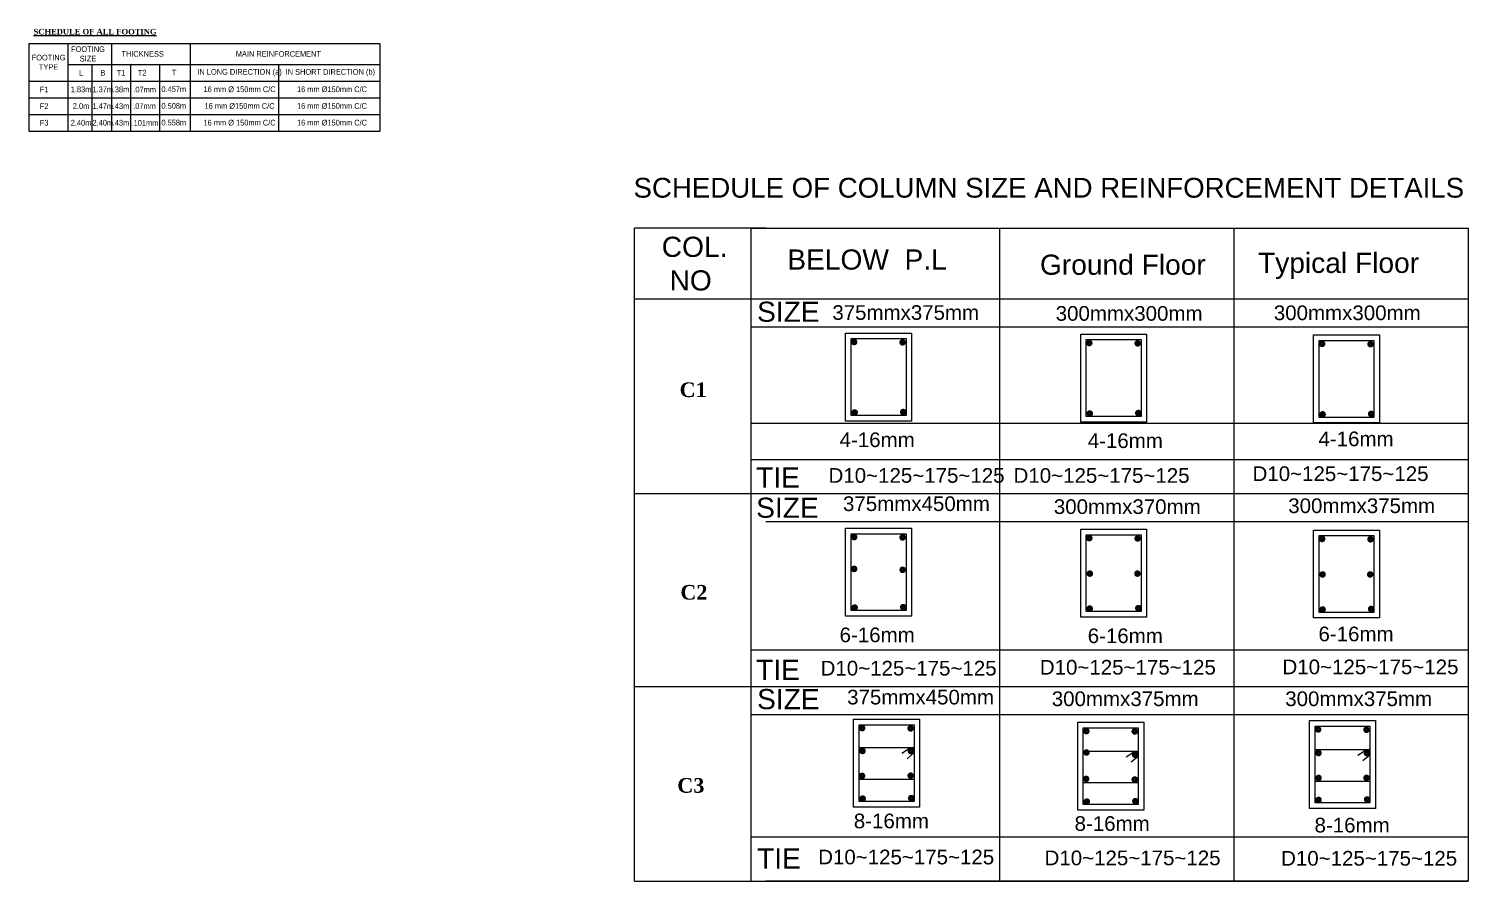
# Model space of a CAD drawing. Header units: inches. Extents: x -4010 to 92088, y -38563 to -1318.
# Drawn here: x 35340 to 35850, y -23631 to -23329 of the extents above; entities that cross this region are included whole.
import ezdxf

# ---------------------------------------------------------------- set-up
doc = ezdxf.new("R2010")
doc.units = ezdxf.units.IN
doc.header["$MEASUREMENT"] = 0
for name, color, linetype, lineweight in [('1-TXT', 4, 'Continuous', 5), ('FOOTTING_SCH', 7, 'Continuous', 15), ('WIN-1', 8, 'Continuous', 0)]:
    doc.layers.add(name, color=color, linetype=linetype, lineweight=lineweight)
doc.layers.add('TEX', color=7, linetype='Continuous')
doc.styles.add('ARIAL', font='arial.ttf')
doc.styles.get("Standard").update_dxf_attribs({"font": 'ARIALN.TTF'})

msp = doc.modelspace()

# ---------------------------------------------------------------- linework, layer by layer
for p, q in [((35601.092, -23399.748), (35554.622, -23399.748)), ((35629.372, -23436.827), (35652.7, -23436.827)), ((35629.372, -23467.931), (35629.372, -23436.827)), ((35631.316, -23438.771), (35650.756, -23438.771)), ((35631.316, -23465.987), (35631.316, -23438.771)), ((35650.756, -23438.771), (35650.756, -23465.987)), ((35652.7, -23436.827), (35652.7, -23467.931)), ((35712.559, -23437.187), (35735.887, -23437.187)), ((35712.559, -23468.291), (35712.559, -23437.187)), ((35714.503, -23439.131), (35733.943, -23439.131)), ((35714.503, -23466.347), (35714.503, -23439.131)), ((35733.943, -23439.131), (35733.943, -23466.347)), ((35735.887, -23437.187), (35735.887, -23468.291)), ((35794.95, -23437.484), (35818.278, -23437.484)), ((35794.95, -23468.588), (35794.95, -23437.484)), ((35796.894, -23439.428), (35816.334, -23439.428)), ((35796.894, -23466.644), (35796.894, -23439.428)), ((35816.334, -23439.428), (35816.334, -23466.644)), ((35818.278, -23437.484), (35818.278, -23468.588)), ((35650.756, -23465.987), (35631.316, -23465.987)), ((35652.7, -23467.931), (35629.372, -23467.931)), ((35735.887, -23468.291), (35712.559, -23468.291)), ((35733.943, -23466.347), (35714.503, -23466.347)), ((35818.278, -23468.588), (35794.95, -23468.588)), ((35816.334, -23466.644), (35796.894, -23466.644)), ((35849.674, -23481.702), (35595.898, -23481.702)), ((35629.372, -23505.848), (35652.7, -23505.848)), ((35629.372, -23536.952), (35629.372, -23505.848)), ((35652.7, -23505.848), (35652.7, -23536.952)), ((35712.559, -23506.208), (35735.887, -23506.208)), ((35712.559, -23537.312), (35712.559, -23506.208)), ((35735.887, -23506.208), (35735.887, -23537.312)), ((35794.95, -23506.505), (35818.278, -23506.505)), ((35794.95, -23537.609), (35794.95, -23506.505)), ((35818.278, -23506.505), (35818.278, -23537.609)), ((35631.316, -23507.792), (35650.756, -23507.792)), ((35631.316, -23535.008), (35631.316, -23507.792)), ((35650.756, -23507.792), (35650.756, -23535.008)), ((35714.503, -23508.152), (35733.943, -23508.152)), ((35714.503, -23535.368), (35714.503, -23508.152)), ((35733.943, -23508.152), (35733.943, -23535.368)), ((35796.894, -23508.449), (35816.334, -23508.449)), ((35796.894, -23535.665), (35796.894, -23508.449)), ((35816.334, -23508.449), (35816.334, -23535.665)), ((35652.7, -23536.952), (35629.372, -23536.952)), ((35650.756, -23535.008), (35631.316, -23535.008)), ((35735.887, -23537.312), (35712.559, -23537.312)), ((35733.943, -23535.368), (35714.503, -23535.368)), ((35816.334, -23535.665), (35796.894, -23535.665)), ((35818.278, -23537.609), (35794.95, -23537.609)), ((35632.202, -23573.417), (35655.53, -23573.417)), ((35632.202, -23604.521), (35632.202, -23573.417)), ((35634.146, -23575.361), (35653.586, -23575.361)), ((35634.146, -23602.577), (35634.146, -23575.361)), ((35653.586, -23575.361), (35653.586, -23602.577)), ((35655.53, -23573.417), (35655.53, -23604.521)), ((35711.519, -23574.492), (35734.847, -23574.492)), ((35711.519, -23605.596), (35711.519, -23574.492)), ((35713.463, -23576.436), (35732.903, -23576.436)), ((35713.463, -23603.652), (35713.463, -23576.436)), ((35732.903, -23576.436), (35732.903, -23603.652)), ((35734.847, -23574.492), (35734.847, -23605.596)), ((35793.523, -23573.902), (35816.851, -23573.902)), ((35793.523, -23605.006), (35793.523, -23573.902)), ((35795.467, -23575.846), (35814.907, -23575.846)), ((35795.467, -23603.062), (35795.467, -23575.846)), ((35814.907, -23575.846), (35814.907, -23603.062)), ((35816.851, -23573.902), (35816.851, -23605.006)), ((35653.586, -23583.518), (35634.146, -23583.518)), ((35732.903, -23584.8), (35713.463, -23584.8)), ((35814.907, -23584.301), (35795.467, -23584.301)), ((35634.146, -23594.582), (35653.586, -23594.582)), ((35713.463, -23595.864), (35732.903, -23595.864)), ((35795.467, -23595.365), (35814.907, -23595.365)), ((35653.586, -23602.577), (35634.146, -23602.577)), ((35814.907, -23603.062), (35795.467, -23603.062)), ((35655.53, -23604.521), (35632.202, -23604.521)), ((35734.847, -23605.596), (35711.519, -23605.596)), ((35732.903, -23603.652), (35713.463, -23603.652)), ((35816.851, -23605.006), (35793.523, -23605.006)), ((35595.898, -23615.094), (35849.674, -23615.094))]:
    msp.add_line(p, q)
for points in [[(35653.586, -23583.805, 0.1424249), (35652.341, -23583.518), (35649.285, -23585.528)], [(35653.586, -23583.805, -0.0258205), (35653.547, -23585.328), (35651.095, -23587.392)], [(35732.903, -23585.087, 0.1424249), (35731.658, -23584.8), (35728.602, -23586.81)], [(35732.903, -23585.087, -0.0258205), (35732.864, -23586.61), (35730.412, -23588.674)], [(35814.907, -23584.588, 0.1424249), (35813.662, -23584.301), (35810.606, -23586.311)], [(35814.907, -23584.588, -0.0258205), (35814.868, -23586.111), (35812.416, -23588.175)]]:
    msp.add_lwpolyline(points, format="xyb")
at = {"layer": '1-TXT', "color": 7, "lineweight": 9, "const_width": 1.093}
for points in [[(35631.794, -23439.986, 1), (35633.009, -23439.986, 1)], [(35648.916, -23440.096, 1), (35650.131, -23440.096, 1)], [(35714.981, -23440.346, 1), (35716.196, -23440.346, 1)], [(35732.103, -23440.456, 1), (35733.318, -23440.456, 1)], [(35797.372, -23440.643, 1), (35798.587, -23440.643, 1)], [(35814.493, -23440.753, 1), (35815.708, -23440.753, 1)], [(35631.959, -23464.915, 1), (35633.174, -23464.915, 1)], [(35649.136, -23464.75, 1), (35650.351, -23464.75, 1)], [(35715.146, -23465.275, 1), (35716.361, -23465.275, 1)], [(35732.323, -23465.11, 1), (35733.538, -23465.11, 1)], [(35797.537, -23465.572, 1), (35798.752, -23465.572, 1)], [(35814.714, -23465.407, 1), (35815.929, -23465.407, 1)], [(35631.794, -23509.008, 1), (35633.009, -23509.008, 1)], [(35648.916, -23509.117, 1), (35650.131, -23509.117, 1)], [(35714.981, -23509.368, 1), (35716.196, -23509.368, 1)], [(35732.103, -23509.477, 1), (35733.318, -23509.477, 1)], [(35797.372, -23509.664, 1), (35798.587, -23509.664, 1)], [(35814.493, -23509.774, 1), (35815.708, -23509.774, 1)], [(35631.778, -23520.262, 1), (35632.993, -23520.262, 1)], [(35648.95, -23520.586, 1), (35650.165, -23520.586, 1)], [(35715.167, -23521.918, 1), (35716.382, -23521.918, 1)], [(35732.015, -23521.918, 1), (35733.23, -23521.918, 1)], [(35797.528, -23522.215, 1), (35798.743, -23522.215, 1)], [(35814.376, -23522.215, 1), (35815.591, -23522.215, 1)], [(35631.959, -23533.936, 1), (35633.174, -23533.936, 1)], [(35649.136, -23533.771, 1), (35650.351, -23533.771, 1)], [(35715.146, -23534.296, 1), (35716.361, -23534.296, 1)], [(35732.323, -23534.131, 1), (35733.538, -23534.131, 1)], [(35797.537, -23534.593, 1), (35798.752, -23534.593, 1)], [(35814.714, -23534.428, 1), (35815.929, -23534.428, 1)], [(35634.624, -23576.577, 1), (35635.839, -23576.577, 1)], [(35651.746, -23576.687, 1), (35652.961, -23576.687, 1)], [(35713.941, -23577.651, 1), (35715.156, -23577.651, 1)], [(35731.063, -23577.761, 1), (35732.278, -23577.761, 1)], [(35795.945, -23577.062, 1), (35797.16, -23577.062, 1)], [(35813.067, -23577.171, 1), (35814.282, -23577.171, 1)], [(35634.727, -23584.663, 1), (35635.942, -23584.663, 1)], [(35651.856, -23584.721, 1), (35653.071, -23584.721, 1)], [(35713.996, -23585.19, 1), (35715.211, -23585.19, 1)], [(35731.186, -23585.993, 1), (35732.401, -23585.993, 1)], [(35796.076, -23585.383, 1), (35797.291, -23585.383, 1)], [(35813.209, -23585.442, 1), (35814.424, -23585.442, 1)], [(35634.569, -23593.471, 1), (35635.784, -23593.471, 1)], [(35651.79, -23593.396, 1), (35653.005, -23593.396, 1)], [(35796.117, -23594.21, 1), (35797.332, -23594.21, 1)], [(35813.067, -23594.176, 1), (35814.282, -23594.176, 1)], [(35713.886, -23594.546, 1), (35715.101, -23594.546, 1)], [(35731.063, -23594.766, 1), (35732.278, -23594.766, 1)], [(35634.789, -23601.506, 1), (35636.004, -23601.506, 1)], [(35651.966, -23601.34, 1), (35653.181, -23601.34, 1)], [(35714.106, -23602.58, 1), (35715.321, -23602.58, 1)], [(35731.283, -23602.415, 1), (35732.498, -23602.415, 1)], [(35796.11, -23601.99, 1), (35797.325, -23601.99, 1)], [(35813.287, -23601.825, 1), (35814.502, -23601.825, 1)]]:
    msp.add_lwpolyline(points, format="xyb", close=True, dxfattribs=at)
at = {"layer": 'FOOTTING_SCH', "color": 7}
for p, q in [((35683.786, -23399.748), (35683.786, -23630.672)), ((35766.73, -23399.748), (35766.73, -23630.74)), ((35849.674, -23399.748), (35849.674, -23630.74)), ((35554.622, -23424.659), (35849.674, -23424.659)), ((35601.092, -23424.659), (35849.674, -23424.659)), ((35601.092, -23424.659), (35849.674, -23424.659)), ((35601.092, -23424.659), (35849.674, -23424.659)), ((35595.898, -23434.604), (35849.674, -23434.604)), ((35636.443, -23434.604), (35849.674, -23434.604)), ((35683.786, -23468.642), (35683.786, -23630.672)), ((35766.73, -23468.642), (35766.73, -23630.74)), ((35849.674, -23468.642), (35849.674, -23630.74)), ((35554.622, -23493.533), (35849.674, -23493.533)), ((35601.092, -23493.533), (35849.674, -23493.533)), ((35601.092, -23493.533), (35849.674, -23493.533)), ((35601.092, -23493.533), (35849.674, -23493.533)), ((35601.092, -23503.478), (35849.674, -23503.478)), ((35636.443, -23503.478), (35849.674, -23503.478)), ((35595.898, -23548.838), (35849.674, -23548.838)), ((35636.443, -23548.838), (35849.674, -23548.838)), ((35554.622, -23561.798), (35849.674, -23561.798)), ((35601.092, -23561.798), (35849.674, -23561.798)), ((35601.092, -23561.798), (35849.674, -23561.798)), ((35601.092, -23561.798), (35849.674, -23561.798)), ((35601.092, -23561.798), (35849.674, -23561.798)), ((35601.092, -23561.798), (35849.674, -23561.798)), ((35601.092, -23561.798), (35849.674, -23561.798)), ((35595.898, -23571.742), (35849.674, -23571.742)), ((35636.443, -23571.742), (35849.674, -23571.742)), ((35554.622, -23630.672), (35849.674, -23630.672)), ((35601.092, -23630.651), (35849.674, -23630.651)), ((35601.092, -23630.651), (35849.674, -23630.651)), ((35601.092, -23630.651), (35849.674, -23630.651)), ((35601.092, -23630.651), (35849.674, -23630.651)), ((35601.092, -23630.651), (35849.674, -23630.651)), ((35601.092, -23630.651), (35849.674, -23630.651)), ((35601.092, -23630.651), (35849.674, -23630.651)), ((35601.092, -23630.651), (35849.674, -23630.651)), ((35601.092, -23630.672), (35849.674, -23630.672)), ((35601.092, -23630.672), (35849.674, -23630.672)), ((35601.092, -23630.672), (35849.674, -23630.672)), ((35601.092, -23630.672), (35849.674, -23630.672)), ((35601.092, -23630.672), (35849.674, -23630.672)), ((35601.092, -23630.672), (35849.674, -23630.672)), ((35601.092, -23630.672), (35849.674, -23630.672)), ((35601.092, -23630.672), (35849.674, -23630.672)), ((35601.092, -23630.672), (35849.674, -23630.672)), ((35601.092, -23630.672), (35849.674, -23630.672)), ((35601.092, -23630.672), (35849.674, -23630.672)), ((35601.092, -23630.672), (35849.674, -23630.672)), ((35601.092, -23630.672), (35849.674, -23630.672))]:
    msp.add_line(p, q, dxfattribs=at)
for points in [[(35554.622, -23562.071), (35554.622, -23399.748)], [(35595.898, -23630.672), (35595.898, -23399.748), (35849.674, -23399.748)], [(35601.092, -23399.748), (35766.73, -23399.748)], [(35595.898, -23630.672), (35595.898, -23468.642), (35849.674, -23468.642)], [(35554.622, -23630.672), (35554.622, -23478.229)], [(35554.622, -23630.672), (35554.622, -23547.124)]]:
    msp.add_lwpolyline(points, dxfattribs=at)
at = {"layer": 'TEX'}
for p, q in [((35340.319, -23334.385), (35354.12, -23334.385)), ((35340.319, -23334.385), (35340.319, -23341.752)), ((35354.12, -23334.385), (35362.602, -23334.385)), ((35354.12, -23334.385), (35354.12, -23341.752)), ((35362.602, -23334.385), (35369.63, -23334.385)), ((35369.63, -23334.385), (35376.344, -23334.385)), ((35369.63, -23334.385), (35369.63, -23341.752)), ((35376.344, -23334.385), (35383.592, -23334.385)), ((35383.592, -23334.385), (35389.638, -23334.385)), ((35389.638, -23334.385), (35417.93, -23334.385)), ((35397.414, -23334.385), (35397.414, -23341.752)), ((35417.93, -23334.385), (35464.529, -23334.385)), ((35464.529, -23334.385), (35464.529, -23341.752)), ((35340.319, -23341.752), (35340.319, -23347.655)), ((35354.12, -23341.752), (35362.602, -23341.752)), ((35354.12, -23341.752), (35354.12, -23347.655)), ((35362.602, -23341.752), (35369.63, -23341.752)), ((35362.602, -23341.752), (35362.602, -23347.655)), ((35369.63, -23341.752), (35376.344, -23341.752)), ((35369.63, -23341.752), (35369.63, -23347.655)), ((35376.344, -23341.752), (35383.592, -23341.752)), ((35376.344, -23341.752), (35376.344, -23347.655)), ((35383.592, -23341.752), (35389.638, -23341.752)), ((35386.615, -23341.752), (35386.615, -23347.655)), ((35389.638, -23341.752), (35417.93, -23341.752)), ((35397.414, -23341.752), (35397.414, -23347.655)), ((35417.93, -23341.752), (35464.529, -23341.752)), ((35428.739, -23341.752), (35428.739, -23347.655)), ((35464.529, -23341.752), (35464.529, -23347.655)), ((35340.319, -23347.655), (35354.12, -23347.655)), ((35340.319, -23347.655), (35340.319, -23353.558)), ((35354.12, -23347.655), (35362.602, -23347.655)), ((35354.12, -23347.655), (35354.12, -23353.558)), ((35362.602, -23347.655), (35369.63, -23347.655)), ((35362.602, -23347.655), (35362.602, -23353.558)), ((35369.63, -23347.655), (35376.344, -23347.655)), ((35369.63, -23347.655), (35369.63, -23353.558)), ((35376.344, -23347.655), (35383.592, -23347.655)), ((35376.344, -23347.655), (35376.344, -23353.558)), ((35383.592, -23347.655), (35389.638, -23347.655)), ((35386.615, -23347.655), (35386.615, -23353.558)), ((35389.638, -23347.655), (35417.93, -23347.655)), ((35397.414, -23347.655), (35397.414, -23353.558)), ((35417.93, -23347.655), (35464.529, -23347.655)), ((35428.739, -23347.655), (35428.739, -23353.558)), ((35464.529, -23347.655), (35464.529, -23353.558)), ((35340.319, -23353.558), (35354.12, -23353.558)), ((35340.319, -23353.558), (35340.319, -23365.364)), ((35354.12, -23353.558), (35362.602, -23353.558)), ((35354.12, -23353.558), (35354.12, -23365.364)), ((35362.602, -23353.558), (35369.63, -23353.558)), ((35362.602, -23353.558), (35362.602, -23365.364)), ((35369.63, -23353.558), (35376.344, -23353.558)), ((35369.63, -23353.558), (35369.63, -23365.364)), ((35376.344, -23353.558), (35383.592, -23353.558)), ((35376.344, -23353.558), (35376.344, -23365.364)), ((35383.592, -23353.558), (35389.638, -23353.558)), ((35386.615, -23353.558), (35386.615, -23365.364)), ((35389.638, -23353.558), (35417.93, -23353.558)), ((35397.414, -23353.558), (35397.414, -23365.364)), ((35417.93, -23353.558), (35464.529, -23353.558)), ((35428.739, -23353.558), (35428.739, -23365.364)), ((35464.529, -23353.558), (35464.529, -23365.364)), ((35340.319, -23359.461), (35354.12, -23359.461)), ((35340.319, -23359.461), (35340.319, -23365.364)), ((35340.319, -23359.497), (35340.319, -23365.364)), ((35354.12, -23359.461), (35362.602, -23359.461)), ((35354.12, -23359.461), (35354.12, -23365.364)), ((35354.12, -23359.497), (35354.12, -23365.364)), ((35362.602, -23359.461), (35369.63, -23359.461)), ((35362.602, -23359.461), (35362.602, -23365.364)), ((35362.602, -23359.497), (35362.602, -23365.364)), ((35369.63, -23359.461), (35376.344, -23359.461)), ((35369.63, -23359.461), (35369.63, -23365.364)), ((35369.63, -23359.497), (35369.63, -23365.364)), ((35376.344, -23359.461), (35383.592, -23359.461)), ((35376.344, -23359.461), (35376.344, -23365.364)), ((35376.344, -23359.497), (35376.344, -23365.364)), ((35383.592, -23359.461), (35389.638, -23359.461)), ((35386.615, -23359.461), (35386.615, -23365.364)), ((35386.615, -23359.497), (35386.615, -23365.364)), ((35389.638, -23359.461), (35417.93, -23359.461)), ((35397.414, -23359.461), (35397.414, -23365.364)), ((35397.414, -23359.497), (35397.414, -23365.364)), ((35417.93, -23359.461), (35464.529, -23359.461)), ((35428.739, -23359.461), (35428.739, -23365.364)), ((35428.739, -23359.497), (35428.739, -23365.364)), ((35464.529, -23359.461), (35464.529, -23365.364)), ((35464.529, -23359.497), (35464.529, -23365.364)), ((35340.319, -23365.364), (35354.12, -23365.364)), ((35354.12, -23365.364), (35362.602, -23365.364)), ((35362.602, -23365.364), (35369.63, -23365.364)), ((35369.63, -23365.364), (35376.344, -23365.364)), ((35376.344, -23365.364), (35383.592, -23365.364)), ((35383.592, -23365.364), (35389.638, -23365.364)), ((35389.638, -23365.364), (35417.93, -23365.364)), ((35417.93, -23365.364), (35464.529, -23365.364))]:
    msp.add_line(p, q, dxfattribs=at)

# ---------------------------------------------------------------- texts
at = {"lineweight": 30, "width": 116.57174, "attachment_point": 1, "style": 'ARIAL'}
for s, insert, char_height in [('375mmx375mm', (35624.667, -23426.954), 5.184), ('300mmx300mm', (35703.695, -23427.264), 5.18992), ('300mmx300mm', (35780.886, -23427.05), 5.18992), ('4-16mm ', (35627.231, -23471.976), 5.1899), ('4-16mm ', (35715.035, -23472.3), 5.1899), ('4-16mm ', (35796.683, -23471.652), 5.1899), ('D10~125~175~125 ', (35623.319, -23484.594), 5.18992), ('D10~125~175~125 ', (35688.791, -23484.612), 5.18992), ('D10~125~175~125 ', (35773.355, -23483.964), 5.18992), ('375mmx450mm ', (35628.436, -23494.584), 5.18992), ('300mmx370mm', (35703.047, -23495.628), 5.18992), ('300mmx375mm', (35785.991, -23495.304), 5.18992), ('6-16mm ', (35627.231, -23540.997), 5.1899), ('6-16mm ', (35715.035, -23541.321), 5.1899), ('6-16mm ', (35796.683, -23540.673), 5.1899), ('D10~125~175~125 ', (35698.088, -23552.452), 5.18992), ('D10~125~175~125 ', (35783.95, -23552.328), 5.18992), ('D10~125~175~125 ', (35620.507, -23552.781), 5.18992), ('375mmx450mm ', (35629.901, -23563.018), 5.18992), ('300mmx375mm ', (35702.308, -23563.596), 5.18992), ('300mmx375mm', (35784.928, -23563.596), 5.18992), ('     8-16mm ', (35622.192, -23606.828), 5.18992), ('     8-16mm ', (35700.307, -23607.741), 5.18992), ('     8-16mm ', (35785.225, -23608.31), 5.18992), ('D10~125~175~125 ', (35619.648, -23619.584), 5.18992), ('D10~125~175~125 ', (35699.763, -23619.903), 5.18992), ('D10~125~175~125 ', (35783.466, -23620.044), 5.18992)]:
    msp.add_mtext(s, dxfattribs=dict(at, insert=insert, char_height=char_height))
at = {"layer": 'FOOTTING_SCH', "color": 7, "insert": (35551.596, -23381.907), "char_height": 7, "width": 488.52143, "attachment_point": 1, "style": 'ARIAL'}
msp.add_mtext('{\\C0; SCHEDULE OF COLUMN SIZE AND REINFORCEMENT DETAILS}', dxfattribs=at)
at = {"layer": 'TEX'}
for s, insert, char_height, width, attachment_point in [('{\\fTimes New Roman|b1|i0|c0|p18;\\LSCHEDULE OF ALL FOOTING}', (35341.992, -23329.192), 2, 72.7601, 1), ('FOOTING \\PTYPE', (35347.314, -23341.02), 2, 23.53059, 5), ('FOOTING \\PSIZE', (35361.27, -23338.069), 2, 30.87337, 5), ('THICKNESS', (35380.604, -23338.069), 2, 44.51414, 5), ('MAIN REINFORCEMENT', (35428.65, -23338.069), 2, 69.83697, 5), ('{\\H1.8519x;L}', (35358.813, -23344.704), 1.08, 19.20441, 5), ('{\\H1.8519x;B}', (35366.511, -23344.704), 1.08, 14.79942, 5), ('{\\H1.8519x;T1}', (35372.952, -23344.704), 1.08, 17.63726, 5), ('T2', (35380.452, -23344.704), 2, 20.4277, 5), ('T', (35391.749, -23344.655), 2, 18.90929, 5), ('IN LONG DIRECTION (a)', (35414.9, -23344.704), 2, 38.66336, 5), ('IN SHORT DIRECTION (b)', (35447.028, -23344.704), 2, 36.42462, 5), ('{\\H1.8519x;F1}', (35345.76, -23350.607), 1.08, 26.6392, 5), ('{\\H1.852x;1.83m}', (35358.813, -23350.607), 1.08, 19.20441, 5), ('{\\H1.852x;1.37m}', (35366.511, -23350.607), 1.08, 14.79942, 5), ('{\\H1.852x;.38m}', (35372.952, -23350.607), 1.08, 17.63726, 5), ('{\\H1.852x;.07mm}', (35381.326, -23350.674), 1.08, 20.4277, 5), ('{\\H1.852x;0.457m}', (35391.626, -23350.558), 1.08, 18.90929, 5), ('16 mm %%C 150mm C/C', (35414.9, -23350.607), 2, 38.66336, 5), ('16 mm %%C150mm C/C', (35447.613, -23350.607), 2, 37.5933, 5), ('{\\H1.852x;F2}', (35345.76, -23356.509), 1.08, 26.6392, 5), ('{\\H1.852x;2.0m}', (35358.813, -23356.509), 1.08, 19.20441, 5), ('{\\H1.852x;1.47m}', (35366.511, -23356.509), 1.08, 14.79942, 5), ('{\\H1.852x;.43m}', (35372.952, -23356.509), 1.08, 17.63726, 5), ('{\\H1.852x;.07mm}', (35381.266, -23356.509), 1.08, 20.4277, 5), ('{\\H1.852x;0.508m}', (35391.626, -23356.461), 1.08, 18.90929, 5), ('16 mm %%C150mm C/C', (35414.9, -23356.509), 2, 38.66336, 5), ('16 mm %%C150mm C/C', (35447.613, -23356.509), 2, 37.5933, 5), ('{\\H1.852x;F3}', (35345.76, -23362.412), 1.08, 26.6392, 5), ('{\\H1.852x;2.40m}', (35358.813, -23362.412), 1.08, 19.20441, 5), ('{\\H1.852x;2.40m}', (35366.511, -23362.412), 1.08, 14.79942, 5), ('{\\H1.852x;.43m}', (35372.952, -23362.412), 1.08, 17.63726, 5), ('{\\H1.852x;.101mm}', (35381.429, -23362.493), 1.08, 20.4277, 5), ('{\\H1.852x;0.558m}', (35391.626, -23362.363), 1.08, 18.90929, 5), ('16 mm %%C 150mm C/C', (35414.9, -23362.412), 2, 38.66336, 5), ('16 mm %%C150mm C/C', (35447.613, -23362.412), 2, 37.5933, 5)]:
    msp.add_mtext(s, dxfattribs=dict(at, insert=insert, char_height=char_height, width=width, attachment_point=attachment_point))
at = {"layer": 'WIN-1', "lineweight": 30, "char_height": 7.128, "width": 283.44145, "attachment_point": 1, "style": 'ARIAL'}
for s, insert in [('{\\C0;COL.\\P NO}', (35564.297, -23402.737)), ('{\\C0;BELOW  P.L}', (35608.724, -23407.23)), ('{\\C0;Ground Floor}', (35698.135, -23409.061)), ('{\\C0;Typical Floor}', (35775.304, -23408.413)), ('{\\C0;SIZE}', (35598.032, -23425.698)), ('{\\C0;TIE}', (35597.708, -23484.342)), ('{\\C0;SIZE}', (35597.708, -23495.034)), ('{\\C0;TIE}', (35597.708, -23552.382)), ('{\\C0;SIZE}', (35598.032, -23562.75)), ('{\\C0;TIE}', (35598.032, -23619.126))]:
    msp.add_mtext(s, dxfattribs=dict(at, insert=insert))
at = {"layer": 'WIN-1', "lineweight": 30, "char_height": 5.184, "width": 283.44145, "attachment_point": 1}
for s, insert in [('{\\fTimes New Roman|b1|i0|c0|p18;\\C0;C1}', (35570.627, -23454.278)), ('{\\fTimes New Roman|b1|i0|c0|p18;\\C0;C2}', (35570.891, -23525.937)), ('{\\fTimes New Roman|b1|i0|c0|p18;\\C0;C3}', (35569.808, -23594.258))]:
    msp.add_mtext(s, dxfattribs=dict(at, insert=insert))

doc.saveas('drawing.dxf')
